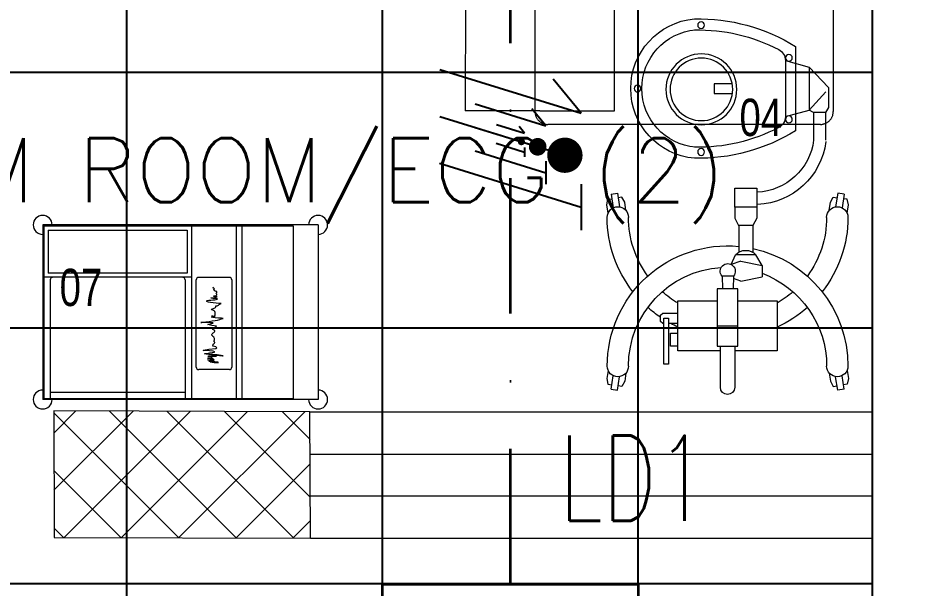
# Model space of a CAD drawing. Header units: inches. Extents: x -12418 to 57169, y -29325 to 19878.
# Drawn here: x 33944 to 36031, y -6011 to -4672 of the extents above; entities that cross this region are included whole.
import ezdxf
from ezdxf.enums import TextEntityAlignment as Align

# ---------------------------------------------------------------- set-up
doc = ezdxf.new("R2010")
doc.units = ezdxf.units.IN
doc.header["$LTSCALE"] = 25
doc.header["$MEASUREMENT"] = 0
doc.linetypes.add('00-Ground Floor$0$HIDDEN', pattern=[9.525, 6.35, -3.175])
doc.linetypes.add('DASHDOT', pattern=[25.4, 12.7, -6.35, 0, -6.35])
doc.layers.get('0').update_dxf_attribs({"color": 8})
for name, color, linetype, lineweight in [('00-Ground Floor$0$72_EGR_BASE_TEXT', 252, 'Continuous', 5), ('00-Ground Floor$0$72_EGR_EQP_TAG', 142, 'Continuous', 5), ('00-Ground Floor$0$C-HYDR-CTCH', 251, 'Continuous', 5), ('00-Ground Floor$0$Hatch', 254, 'Continuous', 5), ('00-Ground Floor$0$LOADING', 253, 'Continuous', 5), ('00-Ground Floor$0$Walls', 251, 'Continuous', 5), ('E-LITE-CIRC-NUMB', 6, 'Continuous', 25), ('E-LITE-CLNG', 150, 'Continuous', 35), ('E-LITE-CLNG-CNDT', 6, 'DASHDOT', 35), ('E-LITE-CTRL', 6, 'Continuous', 25), ('E-LITE-IDEN', 6, 'Continuous', 25), ('E-POWR-WIRE', 6, 'Continuous', 25), ('E-POWR-WIRE @ 100', 6, 'Continuous', 25), ('E-POWR-WIRE @ 20', 6, 'Continuous', 25), ('E-POWR-WIRE @ 50', 6, 'Continuous', 25)]:
    doc.layers.add(name, color=color, linetype=linetype, lineweight=lineweight)
doc.layers.add('00-Ground Floor$0$False Ceiling', color=251, linetype='Continuous')
doc.styles.add('00-Ground Floor$0$SIMPLEX', font='SIMPLEX.shx', dxfattribs={"height": 150})
doc.styles.add('00-Ground Floor$0$X3G_ENTITY_257CFD', font='swisscl.ttf', dxfattribs={"height": 200})
doc.styles.add('DC_Simplex', font='SIMPLEX.shx', dxfattribs={"width": 0.7})

# ---------------------------------------------------------------- blocks, each defined once
blk = doc.blocks.new('00-Ground Floor$0$HF13902-P')
at = {"color": 8, "linetype": '00-Ground Floor$0$HIDDEN'}
for p, q in [((-0.35, -0.6824), (-0.35, -1.1124)), ((0.35, -0.6824), (0.35, -1.1124)), ((0.32, -1.1424), (-0.32, -1.1424))]:
    blk.add_line(p, q, dxfattribs=at)
at = {"linetype": 'Continuous'}
for points in [[(0.36, -0.5224), (0.36, -0.5224), (0.36, -0.5224), (0.36, -0.5224), (0.36, -0.5224), (0.36, -0.5224), (0.36, -0.5224), (0.36, -0.5224), (0.36, -0.5224), (0.36, -0.5224), (0.36, -0.5224), (0.36, -0.5224), (0.36, -0.5224), (0.36, -0.5224), (0.36, -0.5224), (0.36, -0.5224), (0.36, -0.5224), (0.36, -0.5224), (0.36, -0.5224), (0.36, -0.5224), (0.36, -0.5224), (0.36, -0.5224), (0.36, -0.5224), (0.36, -0.5224), (0.36, -0.5224), (0.36, -0.5224), (0.36, -0.5224), (0.36, -0.5224), (0.36, -0.5224), (0.36, -0.5224), (0.36, -0.5224), (0.36, -0.5224), (0.36, -0.5224), (0.36, -0.5224), (0.36, -0.5224), (0.36, -0.5224), (0.36, -0.5224), (0.36, -0.5224), (0.36, -0.5224), (0.36, -0.5224), (0.36, -0.5224), (0.36, -0.5224), (0.36, -0.5224), (0.36, -0.5224), (0.36, -0.5224), (0.36, -0.5224), (0.36, -0.5224), (0.36, -0.5224), (0.36, -0.5224), (0.36, -0.5224), (0.36, -0.5224), (0.36, -0.5224), (0.36, -0.5224), (0.36, -0.5224), (0.36, -0.5224), (0.36, -0.5224), (0.36, -0.5224), (0.36, -0.5224), (0.36, -0.5224), (0.36, -0.5224), (0.36, -0.5224), (0.36, -0.5224), (0.36, -0.5224), (0.36, -0.5224), (0.36, -0.5224), (0.36, -0.5224), (0.36, -0.5224), (0.36, -0.5224), (0.36, -0.5224), (0.36, -0.5224), (0.36, -0.5224), (0.36, -0.5224), (0.36, -0.5224), (0.36, -0.5224), (0.36, -0.5224), (0.36, -0.5224), (0.36, -0.5224), (0.36, -0.5224), (0.36, -0.5224), (0.36, -0.5224), (0.36, -0.5224), (0.36, -0.5224), (0.36, -0.5224), (0.36, -0.5224), (0.36, -0.5224), (0.36, -0.5224), (0.36, -0.5224), (0.36, -0.5224), (0.36, -0.5224), (0.36, -0.5224), (0.36, -0.5224), (0.36, -0.5224), (0.36, -0.5224), (0.36, -0.5224), (0.36, -0.5224), (0.36, -0.5224), (0.36, -0.5224), (0.36, -0.5224), (0.36, -0.5224), (0.36, -0.5224), (0.36, -0.5224), (0.36, -0.5224), (0.36, -0.5224), (0.36, -0.5224), (0.36, -0.5224), (0.36, -0.5224), (0.36, -0.5224), (0.36, -0.5224), (0.36, -0.5224), (0.36, -0.5224), (0.36, -0.5224), (0.36, -0.5224), (0.36, -0.5224), (0.36, -0.5224), (0.36, -0.5224), (0.36, -0.5224), (0.36, -0.5224), (0.36, -0.5224), (0.36, -0.5224), (0.36, -0.5224), (0.36, -0.5224), (0.36, -0.5224), (0.36, -0.5224), (0.36, -0.5224), (0.36, -0.5224), (0.36, -0.5224), (0.36, -0.5224), (0.36, -0.5224), (0.36, -0.5224), (0.36, -0.5224), (0.36, -0.5224), (0.36, -0.5224), (0.36, -0.5224), (0.36, -0.5224), (0.36, -0.5224), (0.36, -0.5224), (0.36, -0.5224), (0.36, -0.5224), (0.36, -0.5224), (0.36, -0.5224), (0.36, -0.5224), (0.36, -0.5224), (0.36, -0.5224), (0.36, -0.5224), (0.36, -0.5224), (0.36, -0.5224), (0.36, -0.5224), (0.36, -0.5224), (0.36, -0.5224), (0.36, -0.5224), (0.36, -0.5224), (0.36, -0.5224), (0.36, -0.5224), (0.36, -0.5224), (0.36, -0.5224), (0.36, -0.5224), (0.36, -0.5224), (0.36, -0.5224), (0.36, -0.5224), (0.36, -0.5224), (0.36, -0.5224), (0.36, -0.5224), (0.36, -0.5224), (0.36, -0.5224), (0.36, -0.5224), (0.36, -0.5224), (0.36, -0.5224), (0.36, -0.5224), (0.36, -0.5224), (0.36, -0.5224), (0.36, -0.5224), (0.36, -0.5224), (0.36, -0.5224), (0.36, -0.5224), (0.36, -0.5224), (0.36, -0.5224), (0.36, -0.5224), (0.36, -0.5224), (0.36, -0.5224), (0.36, -0.5224), (0.36, -0.5224), (0.36, -0.5224), (0.36, -0.5224), (0.36, -0.5224), (0.36, -0.5224), (0.36, -0.5224), (0.36, -0.5224), (0.36, -0.5224), (0.36, -0.5224), (0.36, -0.5224), (0.36, -0.5224), (0.36, -0.5224), (0.36, -0.5224), (0.36, -0.5224), (0.36, -0.5224), (0.36, -0.5224), (0.36, -0.5224), (0.36, -0.5224), (0.36, -0.5224), (0.36, -0.5224), (0.36, -0.5224), (0.36, -0.5224), (0.36, -0.5224), (0.36, -0.5224), (0.36, -0.5224), (0.36, -0.5224), (0.36, -0.5224), (0.36, -0.5224), (0.36, -0.5224), (0.36, -0.5224), (0.36, -0.5224), (0.36, -0.5224), (0.36, -0.5224), (0.36, -0.5224), (0.36, -0.5224), (0.36, -0.5224), (0.36, -0.5224), (0.36, -0.5224), (0.36, -0.5224)], [(0.36, -0.5224), (0.36, -0.5224), (0.36, -0.5224), (0.36, -0.5224), (0.36, -0.5224), (0.36, -0.5224), (0.36, -0.5224), (0.36, -0.5224), (0.36, -0.5224), (0.36, -0.5224), (0.36, -0.5224), (0.36, -0.5224), (0.36, -0.5224), (0.36, -0.5224), (0.36, -0.5224), (0.36, -0.5224), (0.36, -0.5224), (0.36, -0.5224), (0.36, -0.5224), (0.36, -0.5224), (0.36, -0.5224), (0.36, -0.5224), (0.36, -0.5224), (0.36, -0.5224), (0.36, -0.5224), (0.36, -0.5224), (0.36, -0.5224), (0.36, -0.5224), (0.36, -0.5224), (0.36, -0.5224), (0.36, -0.5224), (0.36, -0.5224), (0.36, -0.5224), (0.36, -0.5224), (0.36, -0.5224), (0.36, -0.5224), (0.36, -0.5224), (0.36, -0.5224), (0.36, -0.5224), (0.36, -0.5224), (0.36, -0.5224), (0.36, -0.5224), (0.36, -0.5224), (0.36, -0.5224), (0.36, -0.5224), (0.36, -0.5224), (0.36, -0.5224), (0.36, -0.5224), (0.36, -0.5224), (0.36, -0.5224), (0.36, -0.5224), (0.36, -0.5224), (0.36, -0.5224), (0.36, -0.5224), (0.36, -0.5224), (0.36, -0.5224), (0.36, -0.5224), (0.36, -0.5224), (0.36, -0.5224), (0.36, -0.5224), (0.36, -0.5224), (0.36, -0.5224), (0.36, -0.5224), (0.36, -0.5224), (0.36, -0.5224), (0.36, -0.5224), (0.36, -0.5224), (0.36, -0.5224), (0.36, -0.5224), (0.36, -0.5224), (0.36, -0.5224), (0.36, -0.5224), (0.36, -0.5224), (0.36, -0.5224), (0.36, -0.5224), (0.36, -0.5224), (0.36, -0.5224), (0.36, -0.5224), (0.36, -0.5224), (0.36, -0.5224), (0.36, -0.5224), (0.36, -0.5224), (0.36, -0.5224), (0.36, -0.5224), (0.36, -0.5224), (0.36, -0.5224), (0.36, -0.5224), (0.36, -0.5224), (0.36, -0.5224), (0.36, -0.5224), (0.36, -0.5224), (0.36, -0.5224), (0.36, -0.5224), (0.36, -0.5224), (0.36, -0.5224), (0.36, -0.5224), (0.36, -0.5224), (0.36, -0.5224), (0.36, -0.5224), (0.36, -0.5224), (0.36, -0.5224), (0.36, -0.5224), (0.36, -0.5224), (0.36, -0.5224), (0.36, -0.5224), (0.36, -0.5224), (0.36, -0.5224), (0.36, -0.5224), (0.36, -0.5224), (0.36, -0.5224), (0.36, -0.5224), (0.36, -0.5224), (0.36, -0.5224), (0.36, -0.5224), (0.36, -0.5224), (0.36, -0.5224), (0.36, -0.5224), (0.36, -0.5224), (0.36, -0.5224), (0.36, -0.5224), (0.36, -0.5224), (0.36, -0.5224), (0.36, -0.5224), (0.36, -0.5224), (0.36, -0.5224), (0.36, -0.5224), (0.36, -0.5224), (0.36, -0.5224), (0.36, -0.5224), (0.36, -0.5224), (0.36, -0.5224), (0.36, -0.5224), (0.36, -0.5224), (0.36, -0.5224), (0.36, -0.5224), (0.36, -0.5224), (0.36, -0.5224), (0.36, -0.5224), (0.36, -0.5224), (0.36, -0.5224), (0.36, -0.5224), (0.36, -0.5224), (0.36, -0.5224), (0.36, -0.5224), (0.36, -0.5224), (0.36, -0.5224), (0.36, -0.5224), (0.36, -0.5224), (0.36, -0.5224), (0.36, -0.5224), (0.36, -0.5224), (0.36, -0.5224), (0.36, -0.5224), (0.36, -0.5224), (0.36, -0.5224), (0.36, -0.5224), (0.36, -0.5224), (0.36, -0.5224), (0.36, -0.5224), (0.36, -0.5224), (0.36, -0.5224), (0.36, -0.5224), (0.36, -0.5224), (0.36, -0.5224), (0.36, -0.5224), (0.36, -0.5224), (0.36, -0.5224), (0.36, -0.5224), (0.36, -0.5224), (0.36, -0.5224), (0.36, -0.5224), (0.36, -0.5224), (0.36, -0.5224), (0.36, -0.5224), (0.36, -0.5224), (0.36, -0.5224), (0.36, -0.5224), (0.36, -0.5224), (0.36, -0.5224), (0.36, -0.5224), (0.36, -0.5224), (0.36, -0.5224), (0.36, -0.5224), (0.36, -0.5224), (0.36, -0.5224), (0.36, -0.5224), (0.36, -0.5224), (0.36, -0.5224), (0.36, -0.5224), (0.36, -0.5224), (0.36, -0.5224), (0.36, -0.5224), (0.36, -0.5224), (0.36, -0.5224), (0.36, -0.5224), (0.36, -0.5224), (0.36, -0.5224), (0.36, -0.5224), (0.36, -0.5224), (0.36, -0.5224), (0.36, -0.5224), (0.36, -0.5224), (0.36, -0.5224), (0.36, -0.5224), (0.36, -0.5224), (0.36, -0.5224), (0.36, -0.5224), (0.36, -0.5224), (0.36, -0.5224), (0.36, -0.5224), (0.36, -0.5224), (0.36, -0.5224), (0.36, -0.5224), (0.36, -0.5224)], [(0.36, -0.5224), (0.36, -0.5224), (0.36, -0.5224), (0.36, -0.5224), (0.36, -0.5224), (0.36, -0.5224), (0.36, -0.5224), (0.36, -0.5224), (0.36, -0.5224), (0.36, -0.5224), (0.36, -0.5224), (0.36, -0.5224), (0.36, -0.5224), (0.36, -0.5224), (0.36, -0.5224), (0.36, -0.5224), (0.36, -0.5224), (0.36, -0.5224), (0.36, -0.5224), (0.36, -0.5224), (0.36, -0.5224), (0.36, -0.5224), (0.36, -0.5224), (0.36, -0.5224), (0.36, -0.5224), (0.36, -0.5224), (0.36, -0.5224), (0.36, -0.5224), (0.36, -0.5224), (0.36, -0.5224), (0.36, -0.5224), (0.36, -0.5224), (0.36, -0.5224), (0.36, -0.5224), (0.36, -0.5224), (0.36, -0.5224), (0.36, -0.5224), (0.36, -0.5224), (0.36, -0.5224), (0.36, -0.5224), (0.36, -0.5224), (0.36, -0.5224), (0.36, -0.5224), (0.36, -0.5224), (0.36, -0.5224), (0.36, -0.5224), (0.36, -0.5224), (0.36, -0.5224), (0.36, -0.5224), (0.36, -0.5224), (0.36, -0.5224), (0.36, -0.5224), (0.36, -0.5224), (0.36, -0.5224), (0.36, -0.5224), (0.36, -0.5224), (0.36, -0.5224), (0.36, -0.5224), (0.36, -0.5224), (0.36, -0.5224), (0.36, -0.5224), (0.36, -0.5224), (0.36, -0.5224), (0.36, -0.5224), (0.36, -0.5224), (0.36, -0.5224), (0.36, -0.5224), (0.36, -0.5224), (0.36, -0.5224), (0.36, -0.5224), (0.36, -0.5224), (0.36, -0.5224), (0.36, -0.5224), (0.36, -0.5224), (0.36, -0.5224), (0.36, -0.5224), (0.36, -0.5224), (0.36, -0.5224), (0.36, -0.5224), (0.36, -0.5224), (0.36, -0.5224), (0.36, -0.5224), (0.36, -0.5224), (0.36, -0.5224), (0.36, -0.5224), (0.36, -0.5224), (0.36, -0.5224), (0.36, -0.5224), (0.36, -0.5224), (0.36, -0.5224), (0.36, -0.5224), (0.36, -0.5224), (0.36, -0.5224), (0.36, -0.5224), (0.36, -0.5224), (0.36, -0.5224), (0.36, -0.5224), (0.36, -0.5224), (0.36, -0.5224), (0.36, -0.5224), (0.36, -0.5224), (0.36, -0.5224), (0.36, -0.5224), (0.36, -0.5224), (0.36, -0.5224), (0.36, -0.5224), (0.36, -0.5224), (0.36, -0.5224), (0.36, -0.5224), (0.36, -0.5224), (0.36, -0.5224), (0.36, -0.5224), (0.36, -0.5224), (0.36, -0.5224), (0.36, -0.5224), (0.36, -0.5224), (0.36, -0.5224), (0.36, -0.5224), (0.36, -0.5224), (0.36, -0.5224), (0.36, -0.5224), (0.36, -0.5224), (0.36, -0.5224), (0.36, -0.5224), (0.36, -0.5224), (0.36, -0.5224), (0.36, -0.5224), (0.36, -0.5224), (0.36, -0.5224), (0.36, -0.5224), (0.36, -0.5224), (0.36, -0.5224), (0.36, -0.5224), (0.36, -0.5224), (0.36, -0.5224), (0.36, -0.5224), (0.36, -0.5224), (0.36, -0.5224), (0.36, -0.5224), (0.36, -0.5224), (0.36, -0.5224), (0.36, -0.5224), (0.36, -0.5224), (0.36, -0.5224), (0.36, -0.5224), (0.36, -0.5224), (0.36, -0.5224), (0.36, -0.5224), (0.36, -0.5224), (0.36, -0.5224), (0.36, -0.5224), (0.36, -0.5224), (0.36, -0.5224), (0.36, -0.5224), (0.36, -0.5224), (0.36, -0.5224), (0.36, -0.5224), (0.36, -0.5224), (0.36, -0.5224), (0.36, -0.5224), (0.36, -0.5224), (0.36, -0.5224), (0.36, -0.5224), (0.36, -0.5224), (0.36, -0.5224), (0.36, -0.5224), (0.36, -0.5224), (0.36, -0.5224), (0.36, -0.5224), (0.36, -0.5224), (0.36, -0.5224), (0.36, -0.5224), (0.36, -0.5224), (0.36, -0.5224), (0.36, -0.5224), (0.36, -0.5224), (0.36, -0.5224), (0.36, -0.5224), (0.36, -0.5224), (0.36, -0.5224), (0.36, -0.5224), (0.36, -0.5224), (0.36, -0.5224), (0.36, -0.5224), (0.36, -0.5224), (0.36, -0.5224), (0.36, -0.5224), (0.36, -0.5224), (0.36, -0.5224), (0.36, -0.5224), (0.36, -0.5224), (0.36, -0.5224), (0.36, -0.5224), (0.36, -0.5224), (0.36, -0.5224), (0.36, -0.5224), (0.36, -0.5224), (0.36, -0.5224), (0.36, -0.5224), (0.36, -0.5224), (0.36, -0.5224), (0.36, -0.5224), (0.36, -0.5224), (0.36, -0.5224), (0.36, -0.5224), (0.36, -0.5224), (0.36, -0.5224), (0.36, -0.5224), (0.36, -0.5224), (0.36, -0.5224), (0.36, -0.5224), (0.36, -0.5224), (0.36, -0.5224), (0.36, -0.5224), (0.36, -0.5224), (0.36, -0.5224), (0.36, -0.5224), (0.36, -0.5224), (0.36, -0.5224), (0.36, -0.5224), (0.36, -0.5224), (0.36, -0.5224), (0.36, -0.5224), (0.36, -0.5224), (0.36, -0.5224), (0.36, -0.5224), (0.36, -0.5224), (0.36, -0.5224), (0.36, -0.5224), (0.36, -0.5224), (0.36, -0.5224), (0.36, -0.5224), (0.36, -0.5224), (0.36, -0.5224), (0.36, -0.5224), (0.36, -0.5224), (0.36, -0.5224), (0.36, -0.5224), (0.36, -0.5224), (0.36, -0.5224), (0.36, -0.5224), (0.36, -0.5224), (0.36, -0.5224), (0.36, -0.5224), (0.36, -0.5224), (0.36, -0.5224), (0.36, -0.5224), (0.36, -0.5224), (0.36, -0.5224), (0.36, -0.5224), (0.36, -0.5224), (0.36, -0.5224), (0.36, -0.5224), (0.36, -0.5224), (0.36, -0.5224), (0.36, -0.5224), (0.36, -0.5224), (0.36, -0.5224), (0.36, -0.5224), (0.36, -0.5224), (0.36, -0.5224), (0.36, -0.5224), (0.36, -0.5224), (0.36, -0.5224), (0.36, -0.5224), (0.36, -0.5224), (0.36, -0.5224), (0.36, -0.5224), (0.36, -0.5224), (0.36, -0.5224), (0.36, -0.5224), (0.36, -0.5224), (0.36, -0.5224), (0.36, -0.5224), (0.36, -0.5224), (0.36, -0.5224), (0.36, -0.5224)]]:
    blk.add_lwpolyline(points, close=True, dxfattribs=at)
for points in [[(0.36, -0.5224), (0.36, -0.5224), (0.36, -0.5224), (0.36, -0.5224), (0.36, -0.5224), (0.36, -0.5224), (0.36, -0.5224), (0.36, -0.5224)], [(0.36, -0.5224), (0.36, -0.5224), (0.36, -0.5224), (0.36, -0.5224), (0.36, -0.5224), (0.36, -0.5224), (0.36, -0.5224), (0.36, -0.5224), (0.36, -0.5224), (0.36, -0.5224), (0.36, -0.5224), (0.36, -0.5224), (0.36, -0.5224), (0.36, -0.5224), (0.36, -0.5224), (0.36, -0.5224), (0.36, -0.5224), (0.36, -0.5224), (0.36, -0.5224), (0.36, -0.5224), (0.36, -0.5224), (0.36, -0.5224), (0.36, -0.5224), (0.36, -0.5224), (0.36, -0.5224), (0.36, -0.5224), (0.36, -0.5224), (0.36, -0.5224), (0.36, -0.5224), (0.36, -0.5224), (0.36, -0.5224), (0.36, -0.5224), (0.36, -0.5224), (0.36, -0.5224), (0.36, -0.5224), (0.36, -0.5224), (0.36, -0.5224), (0.36, -0.5224), (0.36, -0.5224), (0.36, -0.5224), (0.36, -0.5224), (0.36, -0.5224), (0.36, -0.5224), (0.36, -0.5224), (0.36, -0.5224), (0.36, -0.5224), (0.36, -0.5224), (0.36, -0.5224), (0.36, -0.5224), (0.36, -0.5224), (0.36, -0.5224), (0.36, -0.5224), (0.36, -0.5224), (0.36, -0.5224), (0.36, -0.5224), (0.36, -0.5224), (0.36, -0.5224), (0.36, -0.5224), (0.36, -0.5224), (0.36, -0.5224), (0.36, -0.5224), (0.36, -0.5224), (0.36, -0.5224), (0.36, -0.5224), (0.36, -0.5224), (0.36, -0.5224), (0.36, -0.5224), (0.36, -0.5224), (0.36, -0.5224), (0.36, -0.5224), (0.36, -0.5224), (0.36, -0.5224), (0.36, -0.5224), (0.36, -0.5224), (0.36, -0.5224), (0.36, -0.5224), (0.36, -0.5224), (0.36, -0.5224), (0.36, -0.5224), (0.36, -0.5224), (0.36, -0.5224), (0.36, -0.5224), (0.36, -0.5224), (0.36, -0.5224), (0.36, -0.5224), (0.36, -0.5224), (0.36, -0.5224), (0.36, -0.5224), (0.36, -0.5224), (0.36, -0.5224), (0.36, -0.5224), (0.36, -0.5224), (0.36, -0.5224), (0.36, -0.5224), (0.36, -0.5224), (0.36, -0.5224), (0.36, -0.5224), (0.36, -0.5224), (0.36, -0.5224), (0.36, -0.5224), (0.36, -0.5224), (0.36, -0.5224), (0.36, -0.5224), (0.36, -0.5224), (0.36, -0.5224), (0.36, -0.5224), (0.36, -0.5224), (0.36, -0.5224), (0.36, -0.5224), (0.36, -0.5224), (0.36, -0.5224)], [(0.36, -0.5224), (0.36, -0.5224), (0.36, -0.5224), (0.36, -0.5224), (0.36, -0.5224), (0.36, -0.5224), (0.36, -0.5224), (0.36, -0.5224), (0.36, -0.5224), (0.36, -0.5224), (0.36, -0.5224), (0.36, -0.5224), (0.36, -0.5224), (0.36, -0.5224), (0.36, -0.5224), (0.36, -0.5224), (0.36, -0.5224)], [(0.36, -0.5224), (0.36, -0.5224), (0.36, -0.5224), (0.36, -0.5224), (0.36, -0.5224), (0.36, -0.5224), (0.36, -0.5224)], [(0.36, -0.5224), (0.36, -0.5224), (0.36, -0.5224), (0.36, -0.5224), (0.36, -0.5224), (0.36, -0.5224), (0.36, -0.5224), (0.36, -0.5224), (0.36, -0.5224), (0.36, -0.5224), (0.36, -0.5224), (0.36, -0.5224)], [(0.36, -0.5224), (0.36, -0.5224), (0.36, -0.5224), (0.36, -0.5224), (0.36, -0.5224), (0.36, -0.5224), (0.36, -0.5224), (0.36, -0.5224), (0.36, -0.5224), (0.36, -0.5224), (0.36, -0.5224), (0.36, -0.5224), (0.36, -0.5224), (0.36, -0.5224), (0.36, -0.5224), (0.36, -0.5224), (0.36, -0.5224), (0.36, -0.5224), (0.36, -0.5224), (0.36, -0.5224), (0.36, -0.5224), (0.36, -0.5224), (0.36, -0.5224), (0.36, -0.5224), (0.36, -0.5224), (0.36, -0.5224), (0.36, -0.5224), (0.36, -0.5224), (0.36, -0.5224), (0.36, -0.5224), (0.36, -0.5224), (0.36, -0.5224), (0.36, -0.5224), (0.36, -0.5224), (0.36, -0.5224), (0.36, -0.5224), (0.36, -0.5224), (0.36, -0.5224), (0.36, -0.5224), (0.36, -0.5224), (0.36, -0.5224), (0.36, -0.5224), (0.36, -0.5224), (0.36, -0.5224), (0.36, -0.5224), (0.36, -0.5224), (0.36, -0.5224), (0.36, -0.5224), (0.36, -0.5224), (0.36, -0.5224), (0.36, -0.5224), (0.36, -0.5224), (0.36, -0.5224), (0.36, -0.5224), (0.36, -0.5224), (0.36, -0.5224), (0.36, -0.5224), (0.36, -0.5224), (0.36, -0.5224), (0.36, -0.5224), (0.36, -0.5224), (0.36, -0.5224), (0.36, -0.5224), (0.36, -0.5224), (0.36, -0.5224), (0.36, -0.5224), (0.36, -0.5224), (0.36, -0.5224), (0.36, -0.5224), (0.36, -0.5224), (0.36, -0.5224), (0.36, -0.5224), (0.36, -0.5224), (0.36, -0.5224), (0.36, -0.5224), (0.36, -0.5224), (0.36, -0.5224), (0.36, -0.5224), (0.36, -0.5224), (0.36, -0.5224), (0.36, -0.5224), (0.36, -0.5224), (0.36, -0.5224), (0.36, -0.5224), (0.36, -0.5224), (0.36, -0.5224), (0.36, -0.5224), (0.36, -0.5224), (0.36, -0.5224)], [(0.36, -0.5224), (0.36, -0.5224), (0.36, -0.5224), (0.36, -0.5224), (0.36, -0.5224), (0.36, -0.5224), (0.36, -0.5224), (0.36, -0.5224), (0.36, -0.5224), (0.36, -0.5224)], [(0.36, -0.5224), (0.36, -0.5224), (0.36, -0.5224), (0.36, -0.5224), (0.36, -0.5224), (0.36, -0.5224), (0.36, -0.5224), (0.36, -0.5224), (0.36, -0.5224), (0.36, -0.5224)], [(0.36, -0.5224), (0.36, -0.5224), (0.36, -0.5224), (0.36, -0.5224), (0.36, -0.5224), (0.36, -0.5224), (0.36, -0.5224), (0.36, -0.5224), (0.36, -0.5224), (0.36, -0.5224), (0.36, -0.5224), (0.36, -0.5224), (0.36, -0.5224), (0.36, -0.5224), (0.36, -0.5224)], [(0.36, -0.5224), (0.36, -0.5224), (0.36, -0.5224), (0.36, -0.5224), (0.36, -0.5224), (0.36, -0.5224), (0.36, -0.5224), (0.36, -0.5224), (0.36, -0.5224), (0.36, -0.5224)], [(0.36, -0.5224), (0.36, -0.5224), (0.36, -0.5224), (0.36, -0.5224), (0.36, -0.5224), (0.36, -0.5224), (0.36, -0.5224)], [(0.36, -0.5224), (0.36, -0.5224), (0.36, -0.5224), (0.36, -0.5224), (0.36, -0.5224), (0.36, -0.5224), (0.36, -0.5224), (0.36, -0.5224), (0.36, -0.5224), (0.36, -0.5224)], [(0.36, -0.5224), (0.36, -0.5224), (0.36, -0.5224), (0.36, -0.5224), (0.36, -0.5224), (0.36, -0.5224), (0.36, -0.5224), (0.36, -0.5224), (0.36, -0.5224), (0.36, -0.5224), (0.36, -0.5224), (0.36, -0.5224), (0.36, -0.5224), (0.36, -0.5224), (0.36, -0.5224), (0.36, -0.5224), (0.36, -0.5224), (0.36, -0.5224)], [(0.36, -0.5224), (0.36, -0.5224), (0.36, -0.5224), (0.36, -0.5224), (0.36, -0.5224), (0.36, -0.5224), (0.36, -0.5224), (0.36, -0.5224), (0.36, -0.5224)]]:
    blk.add_lwpolyline(points, dxfattribs=at)
blk.add_circle((0.36, -0.5224), 0.000000101)
at = {"color": 8}
for centre, radius, start, end in [((0, 1.0679), 0.5515, 234.1788, 305.8212), ((-0.9704, 0.0819), 0.7679, 353.3222, 34.2669), ((0.9704, 0.0819), 0.7679, 145.7331, 186.6778), ((0, -2.9071), 2.9071, 82.8865, 97.1135)]:
    blk.add_arc(centre, radius, start, end, dxfattribs=at)
at = {"color": 8, "linetype": '00-Ground Floor$0$HIDDEN'}
for centre, start, end in [((-0.32, -1.1124), 180, 270), ((0.32, -1.1124), 270, 0)]:
    blk.add_arc(centre, 0.03, start, end, dxfattribs=at)
at = {"layer": '00-Ground Floor$0$LOADING'}
for p, q in [((-0.36, 0.3161), (-0.2975, 0.8276)), ((0.2975, 0.8276), (-0.2975, 0.8276)), ((0.36, 0.3161), (0.2975, 0.8276)), ((-0.36, 0.3161), (-0.36, -0.6824)), ((0.36, -0.6824), (0.36, 0.3161)), ((0.36, -0.6824), (-0.36, -0.6824))]:
    blk.add_line(p, q, dxfattribs=at)
blk = doc.blocks.new('00-Ground Floor$0$HF11772-P')
at = {"layer": '00-Ground Floor$0$LOADING'}
for p, q in [((0.6, 0.35), (0, 0.35)), ((0, 0.175), (0, 0.35)), ((0.6, 0.175), (0.6, 0.35)), ((0, 0.175), (0, 0)), ((0.6, 0), (0.6, 0.175)), ((0, 0), (0.6, 0))]:
    blk.add_line(p, q, dxfattribs=at)
blk = doc.blocks.new('00-Ground Floor$0$mobile light')
at = {"layer": '00-Ground Floor$0$LOADING'}
for p, q in [((1882.58, -498.29), (1882.35, -499.8)), ((1882.58, -498.29), (1885.78, -498.78)), ((1883.78, -497.56), (1883.65, -498.45)), ((1885.1, -497.29), (1883.78, -497.56)), ((1887.04, -497.59), (1885.1, -497.29)), ((1923.94, -497.59), (1925.88, -497.29)), ((1928.41, -498.29), (1925.2, -498.78)), ((1925.88, -497.29), (1927.2, -497.56)), ((1927.2, -497.56), (1927.33, -498.45)), ((1928.41, -498.29), (1928.63, -499.8)), ((1882.35, -499.8), (1885.55, -500.28)), ((1883.28, -500.85), (1883.42, -499.96)), ((1884.47, -501.5), (1883.28, -500.85)), ((1928.63, -499.8), (1925.43, -500.28)), ((1926.52, -501.5), (1927.7, -500.85)), ((1927.7, -500.85), (1927.56, -499.96)), ((1886.4, -501.79), (1884.47, -501.5)), ((1924.58, -501.79), (1926.52, -501.5)), ((1947.59, -502.62), (1941.09, -502.62)), ((1948.76, -501.94), (1947.59, -502.62)), ((1947.59, -502.62), (1947.59, -505.45)), ((1948.15, -506.5), (1952.41, -502.55)), ((1953.47, -501.94), (1948.76, -501.94)), ((1958.23, -506.5), (1953.47, -501.94)), ((1947.59, -505.45), (1941.09, -505.45)), ((1946.6, -512.08), (1948.15, -506.5)), ((1947.59, -505.45), (1948.15, -506.5)), ((1958.23, -506.5), (1948.15, -506.5)), ((1959.78, -512.08), (1958.23, -506.5)), ((1963.08, -509.67), (1943.3, -509.67)), ((1959.78, -512.08), (1946.6, -512.08)), ((1908.01, -522.53), (1909, -517.55)), ((1911.69, -517.55), (1909, -517.55)), ((1912.69, -522.53), (1911.69, -517.55)), ((1911.69, -517.55), (1914.17, -518.99)), ((1914.17, -518.99), (1914.17, -523.77)), ((1921.08, -519.69), (1914.74, -519.69)), ((1922.73, -518.8), (1921.08, -519.69)), ((1921.08, -519.69), (1921.08, -523.01)), ((1921.08, -519.69), (1921.08, -523.01)), ((1925.38, -518.8), (1922.73, -518.8)), ((1892.68, -528.06), (1892.68, -523.24)), ((1892.68, -523.24), (1906.16, -523.24)), ((1897.5, -528.06), (1897.5, -523.24)), ((1906.16, -523.24), (1906.16, -528.06)), ((1908.01, -522.53), (1908.62, -524.28)), ((1912.69, -522.53), (1911.9, -524.78)), ((1911.9, -524.78), (1914.17, -523.77)), ((1921.08, -523.01), (1914.77, -523.01)), ((1922.73, -523.93), (1921.08, -523.04)), ((1892.68, -523.97), (1883.05, -523.97)), ((1909.15, -524.25), (1906.16, -524.32)), ((1909.15, -524.25), (1909.15, -526.94)), ((1925.38, -523.93), (1922.73, -523.93)), ((1892.68, -527.34), (1883.05, -527.34)), ((1906.16, -528.06), (1892.68, -528.06)), ((1909.15, -526.94), (1906.16, -526.87)), ((1882.35, -551.47), (1885.55, -550.99)), ((1884.47, -549.77), (1883.28, -550.42)), ((1883.28, -550.42), (1883.42, -551.31)), ((1886.4, -549.48), (1884.47, -549.77)), ((1924.58, -549.48), (1926.52, -549.77)), ((1928.63, -551.47), (1925.43, -550.99)), ((1926.52, -549.77), (1927.7, -550.42)), ((1927.7, -550.42), (1927.56, -551.31)), ((1882.58, -552.98), (1882.35, -551.47)), ((1882.58, -552.98), (1885.78, -552.5)), ((1883.78, -553.71), (1883.65, -552.82)), ((1928.41, -552.98), (1925.2, -552.5)), ((1927.2, -553.71), (1927.33, -552.82)), ((1928.41, -552.98), (1928.63, -551.47)), ((1885.1, -553.98), (1883.78, -553.71)), ((1887.04, -553.69), (1885.1, -553.98)), ((1923.94, -553.69), (1925.88, -553.98)), ((1925.88, -553.98), (1927.2, -553.71))]:
    blk.add_line(p, q, dxfattribs=at)
for points in [[(1903.33, -523.24), (1903.33, -514.02), (1891.61, -514.02), (1891.61, -523.97)], [(1954.27, -524.55), (1954.27, -528.82), (1952.05, -528.82), (1952.05, -524.5)], [(1891.61, -527.34), (1891.61, -537.34), (1903.33, -537.34), (1903.33, -528.06)], [(1892.74, -537.34), (1892.74, -539.04), (1895.76, -539.04), (1895.76, -537.34)], [(1898.05, -537.34), (1898.05, -539.5)], [(1898.05, -540.63), (1898.05, -540.87), (1898.53, -541.35), (1900.02, -541.35), (1900.5, -540.87), (1900.5, -537.34)]]:
    blk.add_lwpolyline(points, dxfattribs=at)
for points in [[(1929.78, -518.8), (1925.38, -518.8), (1925.38, -523.93), (1929.78, -523.93)], [(1899.3, -539.5), (1888.5, -539.5), (1888.5, -540.63), (1899.3, -540.63)]]:
    blk.add_lwpolyline(points, close=True, dxfattribs=at)
for centre, radius in [((1945.96, -511.25), 0.793), ((1960.42, -511.25), 0.793), ((1953.01, -531.79), 8.32), ((1953.01, -531.79), 7.35), ((1938.31, -531.85), 0.793), ((1968.07, -531.85), 0.793), ((1953.19, -546.77), 0.793)]:
    blk.add_circle(centre, radius, dxfattribs=at)
for centre, radius, start, end in [((1888.02, -499.89), 2.5, 90, 270), ((1888.02, -525.64), 28.25, 12.1463, 90), ((1922.96, -525.64), 28.25, 90, 128.2073), ((1922.96, -499.89), 2.5, 270, 90), ((1888.02, -525.64), 23.25, 20.3387, 90), ((1922.96, -525.64), 23.25, 90, 126.3743), ((1942.82, -519.31), 16.86, 97.1293, 177.6115), ((1922.96, -525.64), 28.25, 138.4974, 155.7305), ((1942.82, -519.31), 13.97, 97.1293, 177.6115), ((1922.96, -525.64), 23.25, 138.7224, 150.0382), ((1980.13, -532.49), 43.32, 148.2167, 181.2501), ((1926.25, -532.49), 43.32, 358.7499, 31.7833), ((1946.6, -514.96), 2.89, 90, 152.4092), ((1959.78, -514.96), 2.89, 27.5908, 90), ((1980.13, -532.49), 40.72, 152.4092, 181.2501), ((1926.25, -532.49), 40.72, 358.7499, 27.5908), ((1911.94, -521.38), 3.27, 313.0112, 46.9888), ((1888.02, -525.64), 28.25, 270, 5.3386), ((1910.32, -525.6), 1.78, 229.0673, 130.9327), ((1883.05, -525.65), 1.68, 90, 270), ((1888.02, -525.64), 23.25, 270, 356.3184), ((1953.19, -531.93), 16.44, 185.2361, 354.7639), ((1953.19, -531.93), 13.84, 185.2361, 354.7639), ((1922.96, -525.64), 28.25, 204.483, 208.105), ((1922.96, -525.64), 23.25, 210.2349, 221.2776), ((1922.96, -525.64), 28.25, 213.7985, 221.5026), ((1922.96, -525.64), 23.25, 233.6257, 270), ((1888.02, -551.39), 2.5, 90, 270), ((1922.96, -525.64), 28.25, 231.7927, 270), ((1922.96, -551.39), 2.5, 270, 90)]:
    blk.add_arc(centre, radius, start, end, dxfattribs=at)
blk = doc.blocks.new('00-Ground Floor$0$e')
at = {"layer": '00-Ground Floor$0$LOADING'}
for p, q in [((-958747.5, -394300, 0), (-959393.9, -394300, 0)), ((-959393.9, -394300, 0), (-959393.9, -394710, 0)), ((-959391.4, -394302.5, 0), (-958806.4, -394302.5, 0)), ((-959391.4, -394302.5, 0), (-959391.4, -394707.5, 0)), ((-959044.5, -394302.5, 0), (-959044.5, -394707.5, 0)), ((-958939.6, -394302.5, 0), (-958939.6, -394707.5, 0)), ((-958926.4, -394302.5, 0), (-958926.4, -394707.5, 0)), ((-958806.4, -394302.5, 0), (-958806.4, -394707.5, 0)), ((-958747.5, -394300, 0), (-958747.5, -394710, 0)), ((-959381.4, -394312.5, 0), (-959054.5, -394312.5, 0)), ((-959381.4, -394312.5, 0), (-959381.4, -394413.1, 0)), ((-959054.5, -394312.5, 0), (-959054.5, -394413.1, 0)), ((-959054.5, -394413.1, 0), (-959381.4, -394413.1, 0)), ((-959044.5, -394423.1, 0), (-959391.4, -394423.1, 0)), ((-959376.4, -394429, 0), (-959376.4, -394707.5, 0)), ((-959059.5, -394429, 0), (-959059.5, -394707.5, 0)), ((-959033.5, -394633.8, 0), (-959033.5, -394429, 0)), ((-959027.7, -394423.1, 0), (-958955.8, -394423.1, 0)), ((-958950, -394429, 0), (-958950, -394633.8, 0)), ((-958994.2, -394448.1, 0), (-958993.5, -394446.7, 0)), ((-958992.8, -394448.8, 0), (-958994.2, -394448.1, 0)), ((-958993.5, -394446.7, 0), (-958992.2, -394446.1, 0)), ((-958990.8, -394450.1, 0), (-958992.8, -394448.8, 0)), ((-958992.2, -394452.1, 0), (-958990.8, -394450.1, 0)), ((-958991.5, -394454.1, 0), (-958992.2, -394452.1, 0)), ((-958989.5, -394455.5, 0), (-958991.5, -394454.1, 0)), ((-958986.8, -394456.1, 0), (-958989.5, -394455.5, 0)), ((-958999.6, -394472.3, 0), (-958998.2, -394471.6, 0)), ((-958998.2, -394472.3, 0), (-958999.6, -394472.3, 0)), ((-958999.6, -394477, 0), (-958994.8, -394476.3, 0)), ((-958998.2, -394471.6, 0), (-958994.8, -394470.9, 0)), ((-958994.8, -394473, 0), (-958998.2, -394472.3, 0)), ((-958994.8, -394470.9, 0), (-958990.8, -394470.3, 0)), ((-958990.8, -394473, 0), (-958994.8, -394473, 0)), ((-958994.8, -394476.3, 0), (-958990.1, -394475.6, 0)), ((-958992.2, -394466.9, 0), (-958989.5, -394466.2, 0)), ((-958992.2, -394468.3, 0), (-958992.2, -394466.9, 0)), ((-958990.1, -394468.3, 0), (-958992.2, -394468.3, 0)), ((-958990.8, -394470.3, 0), (-958986.8, -394469.6, 0)), ((-958986.1, -394473.6, 0), (-958990.8, -394473, 0)), ((-958986.1, -394468.9, 0), (-958990.1, -394468.3, 0)), ((-958990.1, -394475.6, 0), (-958986.8, -394475, 0)), ((-958989.5, -394466.2, 0), (-958986.8, -394465.6, 0)), ((-958985.4, -394456.8, 0), (-958986.8, -394456.1, 0)), ((-958986.8, -394460.2, 0), (-958985.4, -394458.8, 0)), ((-958986.1, -394461.5, 0), (-958986.8, -394460.2, 0)), ((-958986.8, -394465.6, 0), (-958985.4, -394464.2, 0)), ((-958986.8, -394469.6, 0), (-958984.8, -394468.9, 0)), ((-958986.8, -394475, 0), (-958984.8, -394474.3, 0)), ((-958985.4, -394462.9, 0), (-958986.1, -394461.5, 0)), ((-958984.8, -394468.9, 0), (-958986.1, -394468.9, 0)), ((-958983.4, -394473.6, 0), (-958986.1, -394473.6, 0)), ((-958985.4, -394458.8, 0), (-958985.4, -394456.8, 0)), ((-958985.4, -394464.2, 0), (-958985.4, -394462.9, 0)), ((-958984.8, -394474.3, 0), (-958983.4, -394473.6, 0)), ((-959009, -394478.3, 0), (-959007.6, -394477.7, 0)), ((-959008.3, -394479.7, 0), (-959009, -394478.3, 0)), ((-959007, -394481, 0), (-959008.3, -394479.7, 0)), ((-959007.6, -394477.7, 0), (-959003.6, -394477, 0)), ((-959004.9, -394481.7, 0), (-959007, -394481, 0)), ((-959000.2, -394482.4, 0), (-959004.9, -394481.7, 0)), ((-959003.6, -394477, 0), (-958999.6, -394477, 0)), ((-958993.5, -394483, 0), (-959000.2, -394482.4, 0)), ((-958997.5, -394497.8, 0), (-958995.5, -394497.2, 0)), ((-958995.5, -394497.2, 0), (-958992.8, -394496.5, 0)), ((-958986.8, -394483.7, 0), (-958993.5, -394483, 0)), ((-958992.8, -394496.5, 0), (-958990.1, -394495.1, 0)), ((-958990.1, -394495.1, 0), (-958988.1, -394493.8, 0)), ((-958988.1, -394493.8, 0), (-958987.4, -394492.5, 0)), ((-958987.4, -394489.8, 0), (-958984.1, -394489.8, 0)), ((-958987.4, -394492.5, 0), (-958987.4, -394489.8, 0)), ((-958980.7, -394484.4, 0), (-958986.8, -394483.7, 0)), ((-958984.1, -394489.8, 0), (-958982.7, -394489.1, 0)), ((-958982.7, -394489.1, 0), (-958981.4, -394488.4, 0)), ((-958981.4, -394488.4, 0), (-958979.4, -394487.1, 0)), ((-958975.3, -394484.4, 0), (-958980.7, -394484.4, 0)), ((-958979.4, -394487.1, 0), (-958978, -394486.4, 0)), ((-958978, -394486.4, 0), (-958976.7, -394485.1, 0)), ((-958976.7, -394485.1, 0), (-958975.3, -394484.4, 0)), ((-958996.9, -394499.2, 0), (-958997.5, -394497.8, 0)), ((-958997.5, -394514.6, 0), (-958995.5, -394514, 0)), ((-958994.2, -394514.6, 0), (-958997.5, -394514.6, 0)), ((-958997.5, -394516.7, 0), (-958996.2, -394516, 0)), ((-958994.8, -394517.3, 0), (-958997.5, -394516.7, 0)), ((-958994.2, -394499.9, 0), (-958996.9, -394499.2, 0)), ((-958996.2, -394516, 0), (-958992.8, -394516, 0)), ((-958995.5, -394514, 0), (-958992.8, -394514, 0)), ((-958988.8, -394518, 0), (-958994.8, -394517.3, 0)), ((-958991.5, -394501.9, 0), (-958994.2, -394499.9, 0)), ((-958990.1, -394515.3, 0), (-958994.2, -394514.6, 0)), ((-958992.8, -394514, 0), (-958990.8, -394513.3, 0)), ((-958992.8, -394516, 0), (-958990.1, -394515.3, 0)), ((-958990.1, -394503.2, 0), (-958991.5, -394501.9, 0)), ((-958990.8, -394513.3, 0), (-958989.5, -394512, 0)), ((-958988.8, -394505.9, 0), (-958990.1, -394503.2, 0)), ((-958988.8, -394515.3, 0), (-958990.1, -394515.3, 0)), ((-958990.1, -394515.3, 0), (-958988.8, -394515.3, 0)), ((-958989.5, -394509.9, 0), (-958988.8, -394507.9, 0)), ((-958989.5, -394512, 0), (-958989.5, -394509.9, 0)), ((-958988.8, -394507.9, 0), (-958988.8, -394505.9, 0)), ((-958981.4, -394518.7, 0), (-958988.8, -394518, 0)), ((-959022.4, -394529.4, 0), (-959020.4, -394528.8, 0)), ((-959006.3, -394529.4, 0), (-959022.4, -394529.4, 0)), ((-959020.4, -394528.8, 0), (-959016.4, -394528.1, 0)), ((-959016.4, -394528.1, 0), (-959011, -394527.4, 0)), ((-959011, -394527.4, 0), (-959002.9, -394526.7, 0)), ((-958998.9, -394530.1, 0), (-959006.3, -394529.4, 0)), ((-959006.3, -394534.1, 0), (-959003.6, -394532.8, 0)), ((-959002.9, -394534.8, 0), (-959006.3, -394534.1, 0)), ((-959003.6, -394532.8, 0), (-959000.2, -394532.1, 0)), ((-959002.9, -394526.7, 0), (-958996.2, -394525.4, 0)), ((-958996.9, -394536.2, 0), (-959002.9, -394534.8, 0)), ((-959000.2, -394532.1, 0), (-958997.5, -394531.5, 0)), ((-958993.5, -394530.1, 0), (-958998.9, -394530.1, 0)), ((-958997.5, -394531.5, 0), (-958994.8, -394530.8, 0)), ((-958991.5, -394536.8, 0), (-958996.9, -394536.2, 0)), ((-958996.2, -394525.4, 0), (-958989.5, -394524.7, 0)), ((-958994.8, -394530.8, 0), (-958993.5, -394530.1, 0)), ((-958987.4, -394537.5, 0), (-958991.5, -394536.8, 0)), ((-958989.5, -394524.7, 0), (-958983.4, -394523.4, 0)), ((-958988.1, -394540.2, 0), (-958986.8, -394538.8, 0)), ((-958986.1, -394537.5, 0), (-958987.4, -394537.5, 0)), ((-958986.8, -394538.8, 0), (-958986.1, -394537.5, 0)), ((-958983.4, -394523.4, 0), (-958978, -394522, 0)), ((-958974, -394519.3, 0), (-958981.4, -394518.7, 0)), ((-958978, -394522, 0), (-958974, -394520.7, 0)), ((-958970.6, -394520, 0), (-958974, -394519.3, 0)), ((-958974, -394520.7, 0), (-958970.6, -394520, 0)), ((-958996.9, -394557.7, 0), (-958996.2, -394555.7, 0)), ((-958996.9, -394559, 0), (-958996.9, -394557.7, 0)), ((-958995.5, -394560.4, 0), (-958996.9, -394559, 0)), ((-958996.2, -394555.7, 0), (-958994.8, -394554.3, 0)), ((-958994.8, -394554.3, 0), (-958993.5, -394553.6, 0)), ((-958994.2, -394544.2, 0), (-958993.5, -394542.9, 0)), ((-958994.2, -394545.6, 0), (-958994.2, -394544.2, 0)), ((-958992.8, -394546.2, 0), (-958994.2, -394545.6, 0)), ((-958993.5, -394542.9, 0), (-958990.8, -394541.5, 0)), ((-958993.5, -394553.6, 0), (-958992.2, -394552.3, 0)), ((-958991.5, -394546.9, 0), (-958992.8, -394546.2, 0)), ((-958992.2, -394552.3, 0), (-958990.8, -394550.9, 0)), ((-958990.1, -394548.3, 0), (-958991.5, -394546.9, 0)), ((-958990.8, -394541.5, 0), (-958988.1, -394540.2, 0)), ((-958990.8, -394550.9, 0), (-958990.1, -394549.6, 0)), ((-958990.1, -394549.6, 0), (-958990.1, -394548.3, 0)), ((-958994.2, -394561.7, 0), (-958995.5, -394560.4, 0)), ((-958992.2, -394563.7, 0), (-958994.2, -394561.7, 0)), ((-958993.5, -394579.9, 0), (-958992.2, -394579.2, 0)), ((-958993.5, -394581.9, 0), (-958993.5, -394579.9, 0)), ((-958990.8, -394566.4, 0), (-958992.2, -394563.7, 0)), ((-958992.2, -394579.2, 0), (-958990.8, -394577.8, 0)), ((-958991.5, -394571.8, 0), (-958990.8, -394570.4, 0)), ((-958991.5, -394574.5, 0), (-958991.5, -394571.8, 0)), ((-958990.1, -394575.2, 0), (-958991.5, -394574.5, 0)), ((-958990.8, -394570.4, 0), (-958990.8, -394566.4, 0)), ((-958990.8, -394577.8, 0), (-958990.1, -394576.5, 0)), ((-958990.1, -394576.5, 0), (-958990.1, -394575.2, 0)), ((-959017.1, -394594.7, 0), (-959011.7, -394593.3, 0)), ((-959015, -394594.7, 0), (-959017.1, -394594.7, 0)), ((-959009, -394595.3, 0), (-959015, -394594.7, 0)), ((-959011.7, -394593.3, 0), (-959003.6, -394592, 0)), ((-959002.2, -394596, 0), (-959009, -394595.3, 0)), ((-959008.3, -394602, 0), (-959002.2, -394600.7, 0)), ((-959003.6, -394592, 0), (-958987.4, -394589.9, 0)), ((-958993.5, -394596.7, 0), (-959002.2, -394596, 0)), ((-959002.2, -394600.7, 0), (-958996.2, -394600, 0)), ((-958996.2, -394600, 0), (-958991.5, -394598.7, 0)), ((-958994.8, -394583.2, 0), (-958993.5, -394581.9, 0)), ((-958994.2, -394584.6, 0), (-958994.8, -394583.2, 0)), ((-958990.8, -394585.2, 0), (-958994.2, -394584.6, 0)), ((-958990.1, -394598, 0), (-958993.5, -394596.7, 0)), ((-958991.5, -394598.7, 0), (-958990.1, -394598, 0)), ((-958987.4, -394586.6, 0), (-958990.8, -394585.2, 0)), ((-958985.4, -394588.6, 0), (-958987.4, -394586.6, 0)), ((-958987.4, -394589.9, 0), (-958985.4, -394588.6, 0)), ((-959014.4, -394602.7, 0), (-959011.7, -394602, 0)), ((-959010.3, -394603.4, 0), (-959014.4, -394602.7, 0)), ((-959011.7, -394602, 0), (-959008.3, -394602, 0)), ((-959002.2, -394604.1, 0), (-959010.3, -394603.4, 0)), ((-959007, -394613.5, 0), (-959003.6, -394612.8, 0)), ((-959004.9, -394613.5, 0), (-959007, -394613.5, 0)), ((-959006.3, -394609.4, 0), (-959004.3, -394608.8, 0)), ((-959004.9, -394609.4, 0), (-959006.3, -394609.4, 0)), ((-959006.3, -394616.8, 0), (-958991.5, -394616.8, 0)), ((-959003.6, -394617.5, 0), (-959006.3, -394616.8, 0)), ((-959002.2, -394610.1, 0), (-959004.9, -394609.4, 0)), ((-959000.9, -394614.2, 0), (-959004.9, -394613.5, 0)), ((-959004.3, -394606.1, 0), (-958999.6, -394605.4, 0)), ((-959002.2, -394606.1, 0), (-959004.3, -394606.1, 0)), ((-959004.3, -394608.8, 0), (-958996.9, -394608.8, 0)), ((-959003.6, -394612.8, 0), (-958999.6, -394612.1, 0)), ((-959000.2, -394618.2, 0), (-959003.6, -394617.5, 0)), ((-959003.6, -394620.2, 0), (-958994.2, -394620.2, 0)), ((-958998.9, -394620.2, 0), (-959003.6, -394620.2, 0)), ((-958994.2, -394604.7, 0), (-959002.2, -394604.1, 0)), ((-958997.5, -394606.8, 0), (-959002.2, -394606.1, 0)), ((-958997.5, -394610.8, 0), (-959002.2, -394610.1, 0)), ((-958995.5, -394614.8, 0), (-959000.9, -394614.2, 0)), ((-959000.9, -394621.5, 0), (-958999.6, -394621.5, 0)), ((-958996.9, -394618.2, 0), (-959000.2, -394618.2, 0)), ((-958999.6, -394605.4, 0), (-958994.2, -394606.1, 0)), ((-958999.6, -394612.1, 0), (-958996.2, -394612.1, 0)), ((-958999.6, -394621.5, 0), (-958996.2, -394622.2, 0)), ((-958994.2, -394620.9, 0), (-958998.9, -394620.2, 0)), ((-958992.2, -394607.4, 0), (-958997.5, -394606.8, 0)), ((-958996.2, -394612.1, 0), (-958997.5, -394610.8, 0)), ((-958996.9, -394608.8, 0), (-958992.8, -394608.1, 0)), ((-958994.2, -394618.9, 0), (-958996.9, -394618.2, 0)), ((-958996.2, -394622.2, 0), (-958991.5, -394622.9, 0)), ((-958991.5, -394616.8, 0), (-958995.5, -394614.8, 0)), ((-958984.1, -394605.4, 0), (-958994.2, -394604.7, 0)), ((-958994.2, -394606.1, 0), (-958987.4, -394606.1, 0)), ((-958991.5, -394619.5, 0), (-958994.2, -394618.9, 0)), ((-958994.2, -394620.2, 0), (-958991.5, -394619.5, 0)), ((-958990.1, -394621.5, 0), (-958994.2, -394620.9, 0)), ((-958992.8, -394608.1, 0), (-958986.1, -394608.1, 0)), ((-958987.4, -394608.1, 0), (-958992.2, -394607.4, 0)), ((-958986.1, -394622.2, 0), (-958990.1, -394621.5, 0)), ((-958987.4, -394606.1, 0), (-958978.7, -394606.8, 0)), ((-958986.1, -394608.1, 0), (-958987.4, -394608.1, 0)), ((-958982.7, -394622.2, 0), (-958986.1, -394622.2, 0)), ((-958975.3, -394606.8, 0), (-958984.1, -394605.4, 0)), ((-958981.4, -394622.9, 0), (-958982.7, -394622.2, 0)), ((-958978.7, -394606.8, 0), (-958972, -394607.4, 0)), ((-958970, -394607.4, 0), (-958975.3, -394606.8, 0)), ((-958972, -394607.4, 0), (-958970, -394607.4, 0)), ((-958955.8, -394639.6, 0), (-959027.7, -394639.6, 0)), ((-958991.5, -394622.9, 0), (-958981.4, -394622.9, 0)), ((-959376.4, -394692.5, 0), (-959059.5, -394692.5, 0)), ((-958747.5, -394710, 0), (-959393.9, -394710, 0)), ((-959391.4, -394707.5, 0), (-958806.4, -394707.5, 0))]:
    blk.add_line(p, q, dxfattribs=at)
for centre, radius, start, end in [((-959393.9, -394300, 0), 22.2, 0, 270), ((-958747.5, -394300, 0), 22.2, 270, 180), ((-959370.5, -394429, 0), 5.83, 90, 180), ((-959065.3, -394429, 0), 5.83, 0, 90), ((-959027.7, -394429, 0), 5.83, 90, 180), ((-958955.8, -394429, 0), 5.83, 0, 90), ((-959027.7, -394633.8, 0), 5.83, 180, 270), ((-958955.8, -394633.8, 0), 5.83, 270, 0), ((-959393.9, -394710, 0), 22.2, 90, 0), ((-958747.5, -394710, 0), 22.2, 180, 90)]:
    blk.add_arc(centre, radius, start, end, dxfattribs=at)
blk = doc.blocks.new('00-Ground Floor$0$A$Ce9e1c4c3')
at = {"layer": '00-Ground Floor$0$False Ceiling', "color": 254, "linetype": 'Continuous'}
for p, q in [((-65800, -6967.4), (-65800, -2847.4)), ((-65200, -6967.4), (-65200, -2847.4)), ((-64600, -6967.4), (-64600, -2847.4)), ((-68550.5, -4800), (-64050.5, -4800)), ((-68550.5, -5400), (-64050.5, -5400)), ((-68550.5, -6000), (-64050.5, -6000))]:
    blk.add_line(p, q, dxfattribs=at)
at = {"layer": '00-Ground Floor$0$False Ceiling', "color": 254}
blk.add_line((-64050.5, -6967.4, 0), (-64050.5, -2847.4, 0), dxfattribs=at)
blk = doc.blocks.new('00-Ground Floor')
at = {"layer": '00-Ground Floor$0$Hatch'}
h = blk.add_hatch(dxfattribs=at)
h.set_pattern_fill('ANSI37', color=256, scale=30)
h.set_pattern_definition([(45, (-1981.42, -13099.68), (-67.35192, 67.35192), []), (135, (-1981.42, -13099.68), (-67.35192, -67.35192), [])])
h.paths.add_polyline_path([(48971.2, 8818.2), (48367.3, 8810.1), (48371.2, 8521.7), (48975.1, 8529.8)])
h.paths.add_polyline_path([(41810.5, 8810.5), (41227, 8805), (41207, 8513.7), (41790.5, 8519.1)])
h.paths.add_polyline_path([(27433.5, 8803.1), (26834.4, 8799), (26828.7, 8506), (27427.8, 8510)])
h.paths.add_polyline_path([(34618.7, 8805.3), (34017.5, 8797.8), (34009.3, 8512.1), (34610.5, 8519.6)])
h.paths.add_polyline_path([(20214.3, 8812.4), (19607.8, 8790.5), (19622.4, 8498), (20228.8, 8519.8)])
h.paths.add_polyline_path([(13477.7, 8802), (12255.7, 8825.9), (12249.3, 8529.8), (13471.3, 8505.8)])
h.paths.add_polyline_path([(13491.8, 1601.9), (12276.8, 1586.2), (12263.3, 1293.7), (13478.3, 1309.4)])
h.paths.add_polyline_path([(13465.7, -5591.3), (12262.6, -5607.3), (12256.9, -5900.3), (13460, -5884.3)])
h.paths.add_polyline_path([(13484.2, -12790), (12287.5, -12801.4), (12290.4, -13095.9), (13487, -13084.4)])
h.paths.add_polyline_path([(5849.2, -12787.9), (5245.6, -12791.6), (5256.3, -13077.1), (5859.8, -13073.4)])
h.paths.add_polyline_path([(5833.8, -5589.9), (5236.9, -5588.3), (5236.8, -5889.5), (5833.6, -5891)])
h.paths.add_polyline_path([(5843.6, 1599.7), (5224.3, 1600.9), (5213.7, 1298), (5833, 1296.7)])
h.paths.add_polyline_path([(5820.3, 8779.1), (5219.7, 8793.5), (5216, 8503.9), (5816.7, 8489.4)])
h.paths.add_polyline_path([(-1378.8, 8777.2), (-1981.4, 8799.9), (-1979.5, 8511.6), (-1376.9, 8488.9)])
h.paths.add_polyline_path([(-1371.1, -5601.1), (-1973.1, -5608.1), (-1969.7, -5899.7), (-1367.7, -5892.7)])
h.paths.add_polyline_path([(-1353.5, -12795.7), (-1951.9, -12796.7), (-1947.1, -13097.4), (-1348.7, -13096.4)])
h.paths.add_polyline_path([(20233.2, -12782.5), (19627.5, -12795.4), (19633.2, -13096.6), (20238.9, -13083.7)])
h.paths.add_polyline_path([(20226.6, -5590), (19632.3, -5607.6), (19634.4, -5904.1), (20228.7, -5886.6)])
h.paths.add_polyline_path([(20217.9, 1618), (19619, 1610.4), (19623, 1310.2), (20221.9, 1317.9)])
h.paths.add_polyline_path([(27418.3, 1602.8), (26816.3, 1607.5), (26820.6, 1315.3), (27422.5, 1310.7)])
h.paths.add_polyline_path([(27422, -5579.9), (26818.1, -5597.5), (26831.6, -5897.5), (27431.7, -5876.5)])
h.paths.add_polyline_path([(27438.1, -12795.9), (26834.3, -12789.3), (26831.9, -13075), (27435.7, -13081.6)])
h.paths.add_polyline_path([(34636.6, -12785.4), (34039.3, -12800), (34048.3, -13099.7), (34645.6, -13085.1)])
h.paths.add_polyline_path([(34629.3, -5597.1), (34028, -5595.2), (34029.2, -5892.4), (34630.4, -5894.3)])
h.paths.add_polyline_path([(34592.8, 1606.7), (34012, 1611.4), (34031.7, 1321.6), (34612.5, 1316.9)])
h.paths.add_polyline_path([(41796.2, 1606), (41198.6, 1619.8), (41200.6, 1327.8), (41798.2, 1314.1)])
h.paths.add_polyline_path([(41797.2, -5592.6), (41228.8, -5600.2), (41230.6, -5894.3), (41799, -5886.7)])
h.paths.add_polyline_path([(41834.3, -12789.7), (41229, -12792.4), (41230.4, -13096.9), (41835.6, -13094.3)])
h.paths.add_polyline_path([(49008.5, -12790.2), (48420.5, -12774.1), (48407.3, -13081.4), (48995.3, -13097.4)])
h.paths.add_polyline_path([(48992.7, -5590.8), (48389.5, -5589.7), (48387.5, -5886.2), (48990.7, -5887.3)])
at = {"layer": '00-Ground Floor$0$C-HYDR-CTCH', "flags": 128}
blk.add_lwpolyline([(34028, -5595.2), (34029.2, -5892.4), (34630.4, -5894.3), (34629.3, -5597.1), (34028, -5595.2)], dxfattribs=at)
at = {"layer": '00-Ground Floor$0$Walls'}
for p, q in [((35949.5, -6967.4, 0), (35949.5, -2847.4, 0)), ((34629.3, -5597.1), (35949.5, -5597.1, 0)), ((34629.3, -5697.1), (35949.5, -5697.1, 0)), ((34630.4, -5794.3), (35949.5, -5794.3, 0)), ((34630.4, -5894.3), (35949.5, -5894.3, 0))]:
    blk.add_line(p, q, dxfattribs=at)
at = {"layer": '00-Ground Floor$0$False Ceiling', "color": 254}
blk.add_blockref('00-Ground Floor$0$A$Ce9e1c4c3', (100000, 0), dxfattribs=at)
at = {"layer": '00-Ground Floor$0$LOADING', "xscale": 1000, "yscale": 1000, "zscale": 1000}
blk.add_blockref('00-Ground Floor$0$HF13902-P', (35507.5, -3780.1, 0), dxfattribs=at)
at = {"layer": '00-Ground Floor$0$LOADING', "extrusion": (-3.71389e-28, -3.9656e-29, -1), "xscale": -999.9999999999989, "yscale": 999.9999999999989, "zscale": -999.9999999999989, "rotation": 270.0555933617625}
blk.add_blockref('00-Ground Floor$0$HF11772-P', (-35344, -4891, 0), dxfattribs=at)
at = {"layer": '00-Ground Floor$0$LOADING', "xscale": -10, "yscale": 10, "zscale": 10, "rotation": 270}
blk.add_blockref('00-Ground Floor$0$mobile light', (40865.9, -24370.3, 0), dxfattribs=at)
at = {"layer": '00-Ground Floor$0$LOADING'}
blk.add_blockref('00-Ground Floor$0$e', (993396.1, 389141.6, 0), dxfattribs=at)
at = {"layer": '00-Ground Floor$0$72_EGR_BASE_TEXT', "insert": (33549, -4955.2), "char_height": 150, "attachment_point": 2, "style": '00-Ground Floor$0$SIMPLEX'}
blk.add_mtext('CARDIAC CONSULT/EXAM ROOM/ECG (2)', dxfattribs=at)
at = {"layer": '00-Ground Floor$0$72_EGR_EQP_TAG', "char_height": 87.47, "attachment_point": 2, "style": '00-Ground Floor$0$X3G_ENTITY_257CFD'}
for s, insert in [('04', (35687.4, -4862.3, 0)), ('07', (34091.9, -5261.4, 0))]:
    blk.add_mtext(s, dxfattribs=dict(at, insert=insert))
blk = doc.blocks.new('*U14')
blk.add_lwpolyline([(-300, 300), (-300, -300), (300, -300), (300, 300)], close=True)
blk.add_circle((0, 0), 45)
at = {"layer": 'E-LITE-CIRC-NUMB', "style": 'DC_Simplex', "width": 0.7, "flags": 8}
blk.add_attdef('CIRCUIT', text='', height=200, rotation=0, dxfattribs=at).set_placement((-473.9, 300), align=Align.RIGHT)
at = {"layer": 'E-LITE-CTRL', "style": 'DC_Simplex', "width": 0.7, "flags": 8}
blk.add_attdef('CONTROL', (1118.9, -935), '', height=200, rotation=360, dxfattribs=at)
at = {"layer": 'E-LITE-IDEN', "style": 'DC_Simplex', "width": 0.7, "flags": 8}
blk.add_attdef('TYPE', (-114.6, 448.6), '', height=200, rotation=360, dxfattribs=at)
blk = doc.blocks.new('*U85')
for p, q in [((-1.658, 1.617), (1.663, 0.587)), ((1.663, 0.587), (1.004, 1.389)), ((-1.66, 0.515), (1.66, -0.515)), ((-1.663, -0.587), (1.658, -1.617)), ((1.659, -1.078), (1.657, -2.157))]:
    blk.add_line(p, q)
at = {"const_width": 0.414}
blk.add_lwpolyline([(1.278, -0.19, 1), (1.277, -0.604, 1)], format="xyb", close=True, dxfattribs=at)
blk = doc.blocks.new('*U749')
at = {"layer": 'E-POWR-WIRE @ 100', "xscale": 100, "yscale": 100, "zscale": 100}
blk.add_blockref('*U85', (35100, -4955.2), dxfattribs=at)
at = {"layer": 'E-POWR-WIRE @ 20', "xscale": 20, "yscale": 20, "zscale": 20}
blk.add_blockref('*U85', (35100, -4955.2), dxfattribs=at)
at = {"layer": 'E-POWR-WIRE @ 50', "xscale": 50, "yscale": 50, "zscale": 50}
blk.add_blockref('*U85', (35100, -4955.2), dxfattribs=at)

msp = doc.modelspace()

# ---------------------------------------------------------------- linework, layer by layer
at = {"layer": 'E-LITE-CLNG-CNDT'}
msp.add_lwpolyline([(35100, -6001.6), (35100, -4201.6)], dxfattribs=at)

# ---------------------------------------------------------------- block references
at = {"layer": 'E-LITE-CLNG'}
ref = msp.add_blockref('*U14', (35100, -6301.6), dxfattribs=dict(at, xscale=-1))
ref.add_attrib('TYPE', 'LD1', (35214.6, -5853.1), dxfattribs={"layer": 'E-LITE-IDEN', "height": 200, "rotation": 0, "style": 'DC_Simplex', "width": 0.7, "flags": 8})
at = {"layer": 'E-LITE-CLNG-CNDT'}
msp.add_blockref('00-Ground Floor', (0, 0), dxfattribs=at)
at = {"layer": 'E-POWR-WIRE'}
msp.add_blockref('*U749', (0, 0), dxfattribs=at)

doc.saveas('drawing.dxf')
